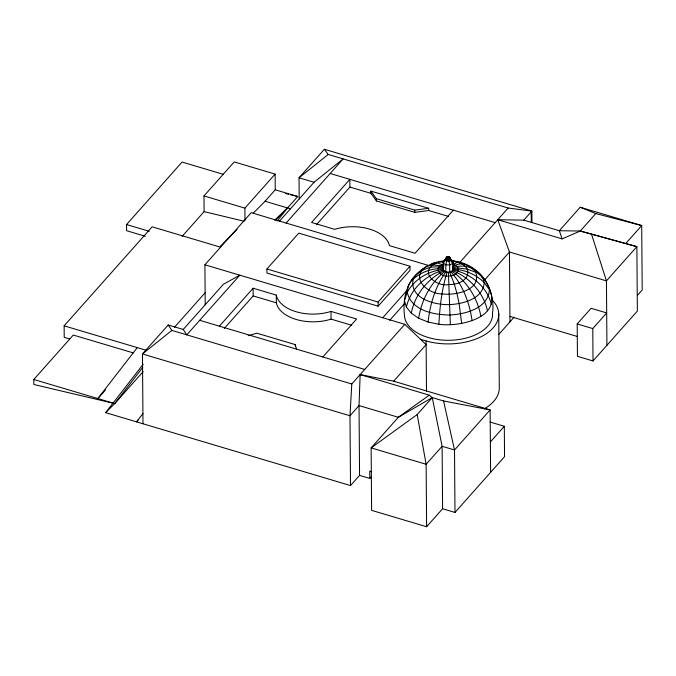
<?xml version="1.0" encoding="UTF-8"?>
<svg xmlns="http://www.w3.org/2000/svg" width="676" height="676" viewBox="0 0 676 676"><rect width="100%" height="100%" fill="white"/><g stroke="black" fill="none" stroke-linecap="round" stroke-linejoin="round"><path stroke-width="1.01" d="M490.599 472.372L490.125 409.909L393.66 381.188L360.147 374.58L359.032 405.575L359.564 475.389L350.514 485.562L105.633 412.656L143.151 364.305M393.66 381.188L426.133 344.65L404.814 324.311L351.79 383.985L349.982 415.757L350.514 485.562M451.644 260.902C469.136 261.663 485.309 274.633 490.387 291.246C500.24 318.945 458.024 327.032 438.893 324.269C439.772 306.752 441.85 289.117 447.056 272.318C453.985 273.763 454.551 266.107 453.055 261.164L450.562 259.254L450.224 257.607L448.678 256.567L446.092 257.412L445.628 260.192L443.177 263.032L443.228 270.299L444.673 271.608L447.056 272.318M447.309 257.624L447.689 256.517L449.227 257.581L450.393 260.404L452.709 263.463L452.768 270.738L449.734 272.242L445.78 272.056L442.991 269.53L443.574 268L443.515 260.725L445.797 259.035L445.797 258.376M438.893 324.269L428.085 322.038C430.012 304.386 435.251 286.548 445.78 272.056C445.847 267.02 445.476 260.674 448.678 256.567L449.118 256.846L447.411 256.762M446.929 256.897L445.94 258.409L447.047 259.17L450.072 258.604L450.224 257.607L446.929 256.897L445.619 259.525L446.904 261.063L448.872 261.156L450.393 260.404L450.562 259.254M449.312 257.007L448.467 257.953L446.844 257.471L448.078 256.956L448.467 257.953L449.675 264.967L449.734 272.242L454.264 283.945L456.925 293.443L459.114 303.592L461.666 323.567M450.562 258.595L450.393 259.745L448.872 260.497L446.895 260.404L445.619 259.525M444.174 260.987C433.561 261.451 424.004 267.105 416.365 274.16C405.676 285.331 402.668 301.04 404.518 316.013A44.041 25.646 -0.4 0 0 450.461 340.265A44.041 25.646 -0.4 0 0 492.508 313.301C495.981 291.052 479.36 258.376 452.54 267.721L453.106 268.431L452.768 270.738C469.803 277.456 483.543 292.801 487.472 310.816M428.085 322.038L418.664 318.252C421.452 300.372 430.384 282.948 444.673 271.608M418.664 318.252L411.27 313.157C414.751 295.108 427.274 279.002 443.802 271.017M406.403 307.115C410.34 289.117 425.77 275.031 443.228 270.299L443.574 268C428.17 263.615 414.836 272.631 408.177 286.066L407.248 292.302L404.4 300.533L406.403 307.115L411.27 313.157M137.279 347.616L97.834 398.561L105.456 389.984M105.633 412.656L114.726 403.589L142.72 367.431M142.999 413.518L136.527 421.849L138.631 419.492M277.185 221.018L287.545 207.946L297.727 196.488L275.25 189.795L265.068 201.262L253.179 213.227M145.315 236.27L126.598 230.702L126.547 224.542L182.081 162.054L223.274 174.323M69.687 338.972L64.22 337.341L64.136 325.832L152.125 226.815L219.683 246.934L237.048 229.46M143.135 371.623L114.726 403.589L33.842 384.5L33.8 379.498L73.295 335.051L133.324 352.923M182.216 236.254L204.101 211.63L203.975 195.939L234.209 161.919L275.132 174.104L275.25 189.795M244.999 220.427L244.898 208.124L275.132 174.104M205.225 304.893L204.921 264.798L251.235 212.67L429.066 265.617M183.238 329.457L223.384 284.283L239.803 275.183L186.779 334.857L183.238 329.457L168.214 324.987L142.467 353.97L142.999 423.776M531.978 222.514L531.885 211.056L324.37 149.269L299.029 177.788L299.189 198.888M174.4 327.345L205.124 292.767M279.408 221.238L314.044 182.258L343.138 158.902L286.125 223.063M266.927 268.972L298.784 233.127L409.96 266.226L409.994 270.341L378.137 306.186L266.961 273.087L266.927 268.972L378.104 302.079L409.96 266.226M219.387 326.17L253.12 288.213L276.281 295.108A37.264 21.7 -0.4 0 0 331.012 311.408L356.598 319.021L322.866 356.979M224.263 328.46L253.179 295.927L253.12 288.213M316.495 224.669L349.915 187.066L349.855 179.351L311.56 222.446L334.73 229.341A37.493 21.835 -0.4 0 1 389.46 245.633L415.039 253.255L453.334 210.16M382.743 317.745L407.628 289.734M389.731 320.28L404.256 303.946M459.528 262.744L508.149 208.031L531.885 211.056L523.799 220.156L497.764 219.717L509.459 252.004L509.991 321.81M484.388 280.219L509.459 252.004L606.44 280.878L636.868 246.639L580.287 231.023L559.322 230.727L523.799 220.156M625.883 243.368L641.71 225.564L580.185 207.245L559.322 230.727L562.136 238.881L580.287 231.023L595.801 213.565L641.71 225.564L642.2 289.979L637.383 295.404M443.557 400.961L454.517 449.979L442.112 446.295L426.133 464.268L371.132 447.892L417.193 414.557L432.26 397.598L443.557 400.961L490.125 409.909L454.517 449.979L454.99 512.442L442.594 508.749L426.615 526.731L371.614 510.355L371.132 447.892L398.341 417.286L429.252 395.156L432.26 397.598L442.112 446.295L442.594 508.749M359.564 475.389L369.814 478.439L371.209 476.867M498.846 334.35L514.106 317.179M577.194 323.939L591.103 308.29L606.685 312.929L592.776 328.578L593.021 360.95L577.439 356.311L577.194 323.939L592.776 328.578M490.37 441.96L504.313 426.277L490.041 422.027M454.99 512.442L504.541 456.68L504.313 426.277M593.021 360.95L637.358 311.061L636.868 246.639L580.287 231.023M275.639 219.928L287.545 207.946L274.676 220.182M411.845 280.177L413.382 278.884M351.79 383.985L171.856 330.412L142.467 353.97L349.982 415.757L359.032 405.575L398.341 417.286L432.26 397.598M508.149 208.031L328.215 154.458L299.029 177.788L314.044 182.258M429.691 265.558L432.716 263.378L444.2 261.392M452.54 266.69C465.654 258.511 473.251 270.332 482.579 277.185L484.21 282.56L489.424 289.776C488.114 308.366 465.629 314.163 450.148 314.957C434.017 314.999 411.43 310.664 407.248 292.302C414.346 279.298 428.415 270.949 442.991 269.53M421.748 269.656L424.443 268.321M445.797 259.601L443.515 260.725L443.177 263.032L445.729 264.789L449.675 264.967L452.709 263.463L453.055 261.164L450.503 259.407M443.997 265.82L442.603 264.806C432.699 267.899 441.386 278.013 448.627 275.892C456.52 276.983 463.449 267.096 452.954 264.485L457.491 262.322L461.539 262.491M248.168 335.685L256.888 333.192L295.235 344.608L296.595 349.382M454.458 261.029L452.548 261.299C476.512 264.181 470.133 284.892 449.084 284.503C435.065 287.503 417.261 270.104 437.355 262.939L442.603 264.806M428.685 208.292L370.887 191.088L376.397 198.693L414.751 210.118L428.685 208.292L428.702 210.523L448.458 216.405M370.887 191.088L370.904 193.319L376.414 200.924L414.768 212.34L428.702 210.523M453.106 268.431L458.049 268L467.412 269.149L475.743 272.267C481.98 290.494 454.728 295.699 442.003 293.908C427.612 294.195 409.014 277.135 426.953 266.234L433.333 264.933L440.532 265.829L443.397 266.969M443.11 268.744C432.234 268.026 421.14 271.853 413.154 279.323C409.267 298.648 435.065 305.273 449.87 304.589C463.406 303.896 483.07 298.817 484.21 282.56C476.031 274.507 464.843 269.538 453.342 269.209M439.544 261.494L442.121 261.62L443.591 262.871M453.224 269.994C470.809 273.501 487.126 286.649 491.393 304.504M204.101 211.63L243.985 221.204M285.449 193.488L288.517 194.24M290.562 194.739L297.727 196.488M497.764 219.717L562.136 238.881M330.175 173.495L495.178 222.624M349.915 187.066L370.904 193.319M265.068 201.262L290.528 208.842M203.975 195.939L244.898 208.124M509.949 316.427L577.279 336.471M126.547 224.542L149.21 231.285M204.921 264.798L404.814 324.311M420.514 339.284L426.108 340.949A50.227 29.254 -0.4 0 0 485.41 334.316A50.227 29.254 -0.4 0 0 491.553 299.358M253.179 295.927L276.34 302.823A37.264 21.7 -0.4 0 0 331.071 319.123L351.74 325.274M199.707 320.306L364.719 369.442M360.147 374.58L429.252 395.156M64.136 325.832L146.219 350.278M371.758 471.687L369.755 471.087L369.814 478.439M33.8 379.498L114.726 403.589M469.676 266.927L472.566 268.093L473.741 269.8M580.185 207.245L595.801 213.565M451.99 271.389C467.268 281.478 477.586 298.437 480.881 316.334M481.278 276.797L483.01 277.98M450.96 271.896C463.001 285.306 469.6 303 472.076 320.686M324.37 149.269L328.215 154.458M168.214 324.987L171.856 330.412M591.585 234.386L606.44 280.878L606.93 345.301M417.193 414.557L426.133 464.268L426.615 526.731M448.399 272.386L450.343 324.793M531.192 211.833L531.277 222.252M498.727 313.622L499.285 387.128A50.227 29.254 -0.4 0 1 484.346 408.811M426.108 340.949L426.497 391.531M414.751 210.118L414.768 212.34M378.104 302.079L378.137 306.186M376.397 198.693L376.414 200.924M331.012 311.408L331.071 319.123M295.235 344.608L295.251 346.095M276.281 295.108L276.34 302.823"/></g></svg>
